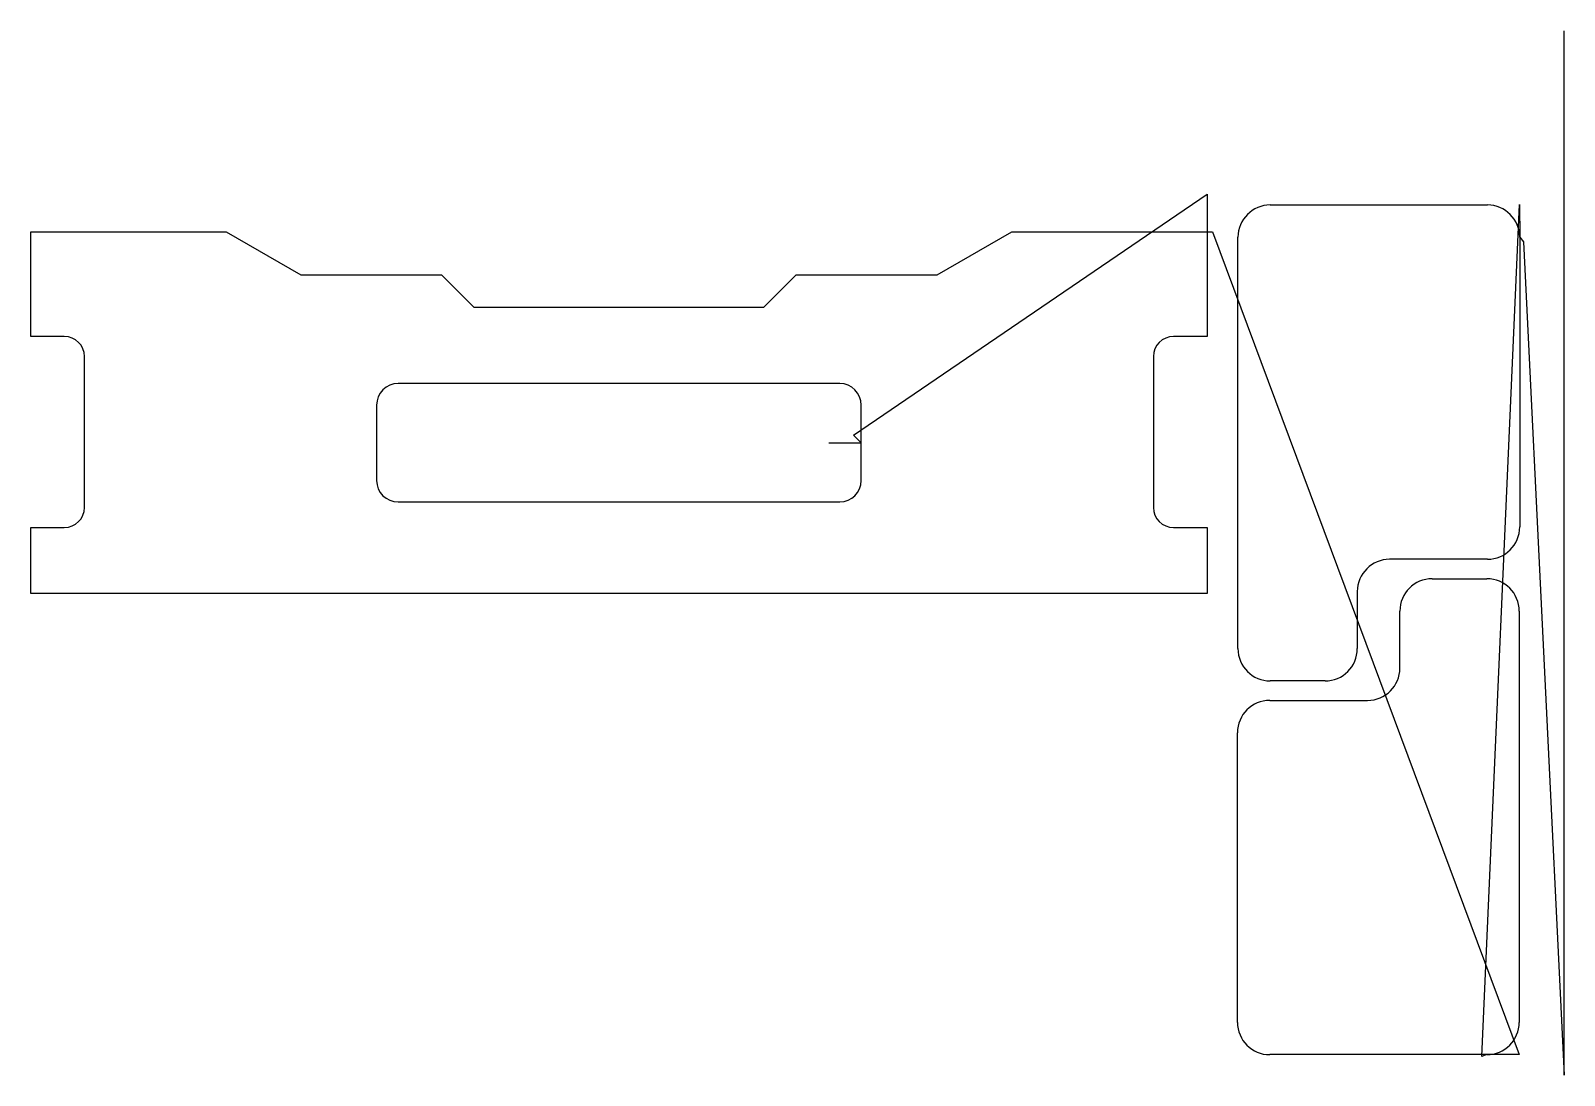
# Model space of a CAD drawing. Header units: metres. Extents: x 19 to 1443, y 590 to 1560.
import ezdxf

# ---------------------------------------------------------------- set-up
doc = ezdxf.new("R2010")
doc.units = ezdxf.units.M

msp = doc.modelspace()

# ---------------------------------------------------------------- linework, layer by layer
at = {"layer": 'TOOL_0'}
for p, q in [((1443.157, 1559), (1443.157, 1560)), ((1443.157, 589.897), (1443.157, 1559)), ((783.245, 1184.384), (1111.566, 1408.213)), ((1111.566, 1408.213), (1111.566, 1373.213)), ((1170.128, 1398.148), (1371.728, 1398.148)), ((1366.544, 607.264), (1401.605, 1398.523)), ((1401.605, 1398.523), (1401.728, 1368.148)), ((19.066, 1276.063), (19.066, 1373.213)), ((19.066, 1373.213), (200.557, 1373.213)), ((200.557, 1373.213), (269.839, 1333.213)), ((860.793, 1333.213), (930.075, 1373.213)), ((930.075, 1373.213), (1111.566, 1373.213)), ((1111.566, 1373.213), (1111.566, 1276.063)), ((1111.566, 1373.213), (1116.566, 1373.213)), ((1116.566, 1373.213), (1401.167, 609.221)), ((1140.128, 986.148), (1140.128, 1368.148)), ((1401.728, 1368.148), (1401.728, 1099.148)), ((1401.728, 1368.148), (1405.131, 1364.034)), ((1405.131, 1364.034), (1443.157, 589.897)), ((269.839, 1333.213), (400.689, 1333.213)), ((400.689, 1333.213), (430.689, 1303.213)), ((699.943, 1303.213), (729.943, 1333.213)), ((729.943, 1333.213), (860.793, 1333.213)), ((430.689, 1303.213), (699.943, 1303.213)), ((50.316, 1276.063), (19.066, 1276.063)), ((1111.566, 1276.063), (1080.316, 1276.063)), ((69.066, 1117.313), (69.066, 1257.313)), ((1061.566, 1257.313), (1061.566, 1117.313)), ((770.316, 1232.313), (360.316, 1232.313)), ((340.316, 1212.313), (340.316, 1142.313)), ((790.316, 1177.313), (790.316, 1212.313)), ((790.316, 1177.313), (783.245, 1184.384)), ((760.316, 1177.313), (790.316, 1177.313)), ((790.316, 1142.313), (790.316, 1177.313)), ((360.316, 1122.313), (770.316, 1122.313)), ((19.066, 1037.313), (19.066, 1098.563)), ((19.066, 1098.563), (50.316, 1098.563)), ((1080.316, 1098.563), (1111.566, 1098.563)), ((1111.566, 1098.563), (1111.566, 1037.313)), ((1371.728, 1069.148), (1280.928, 1069.148)), ((1320.458, 1051.087), (1371.258, 1051.087)), ((1111.566, 1037.313), (19.066, 1037.313)), ((1250.928, 1039.148), (1250.928, 986.148)), ((1290.458, 968.087), (1290.458, 1021.087)), ((1401.258, 1021.087), (1401.258, 639.087)), ((1220.928, 956.148), (1170.128, 956.148)), ((1169.658, 938.087), (1260.458, 938.087)), ((1139.658, 639.087), (1139.658, 908.087)), ((1371.258, 609.087), (1169.658, 609.087)), ((1371.258, 609.087), (1366.544, 607.264)), ((1401.167, 609.221), (1371.258, 609.087))]:
    msp.add_line(p, q, dxfattribs=at)
for centre, radius, start, end in [((1170.128, 1368.148), 30, 90, 180), ((1371.728, 1368.148), 30, 0, 90), ((50.316, 1257.313), 18.75, 0, 90), ((1080.316, 1257.313), 18.75, 90, 180), ((360.316, 1212.313), 20, 90, 180), ((770.316, 1212.313), 20, 0, 90), ((360.316, 1142.313), 20, 180, 270), ((770.316, 1142.313), 20, 270, 0), ((50.316, 1117.313), 18.75, 270, 0), ((1080.316, 1117.313), 18.75, 180, 270), ((1371.728, 1099.148), 30, 270, 0), ((1280.928, 1039.148), 30, 90, 180), ((1320.458, 1021.087), 30, 90, 180), ((1371.258, 1021.087), 30, 0, 90), ((1170.128, 986.148), 30, 180, 270), ((1220.928, 986.148), 30, 270, 0), ((1260.458, 968.087), 30, 270, 0), ((1169.658, 908.087), 30, 90, 180), ((1169.658, 639.087), 30, 180, 270), ((1371.258, 639.087), 30, 270, 0)]:
    msp.add_arc(centre, radius, start, end, dxfattribs=at)

doc.saveas('drawing.dxf')
